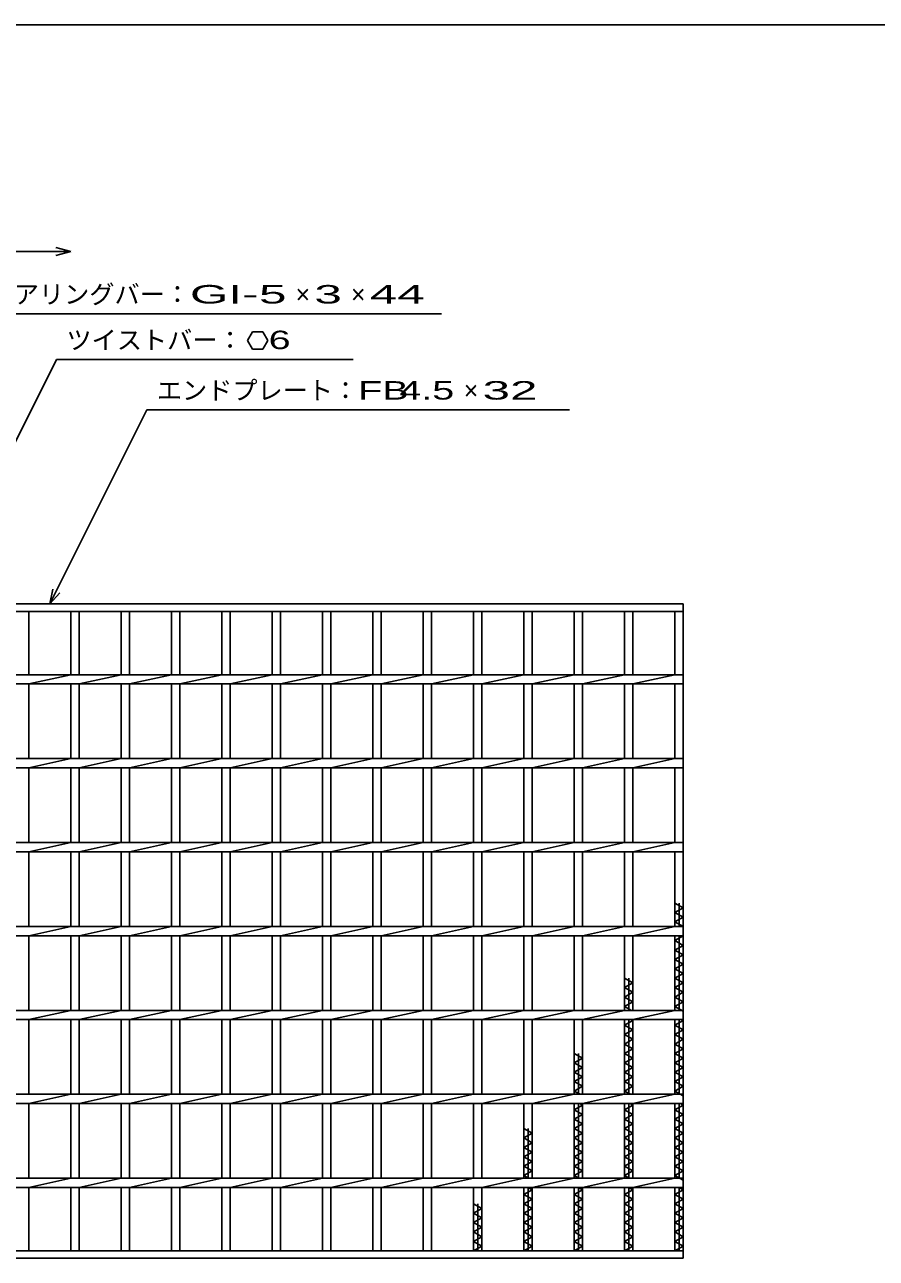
# Model space of a CAD drawing. Units: millimetres, scale not verified. Extents: x -1092 to 1039, y -770 to 632.
# Drawn here: x -644 to -136, y -103 to 632 of the extents above; entities that cross this region are included whole.
import ezdxf
from ezdxf.enums import TextEntityAlignment as Align

# ---------------------------------------------------------------- set-up
doc = ezdxf.new("R2010")
doc.units = ezdxf.units.MM
doc.header["$LTSCALE"] = 6
for name, color, linetype, lineweight in [('0_2', 150, 'Continuous', 25), ('16', 3, 'Continuous', 25), ('22', 4, 'Continuous', 25)]:
    doc.layers.add(name, color=color, linetype=linetype, lineweight=lineweight)
doc.styles.add('ベクトル', font='')
doc.styles.get('ベクトル').set_extended_font_data('ベクトル')

msp = doc.modelspace()

# ---------------------------------------------------------------- linework, layer by layer
at = {"layer": '0_2'}
msp.add_line((-1037.4, 632.1), (1038.6, 632.1), dxfattribs=at)
at = {"layer": '16'}
for p, q in [((-856, 287), (-251, 287)), ((-251, 287), (-251, 282.5)), ((-251, 282.5), (-856, 282.5)), ((-646, 282.5), (-641, 282.5)), ((-641, 244.75), (-641, 282.5)), ((-616, 244.75), (-616, 282.5)), ((-616, 282.5), (-611, 282.5)), ((-611, 244.75), (-611, 282.5)), ((-586, 244.75), (-586, 282.5)), ((-586, 282.5), (-581, 282.5)), ((-581, 244.75), (-581, 282.5)), ((-556, 244.75), (-556, 282.5)), ((-556, 282.5), (-551, 282.5)), ((-551, 244.75), (-551, 282.5)), ((-526, 244.75), (-526, 282.5)), ((-526, 282.5), (-521, 282.5)), ((-521, 244.75), (-521, 282.5)), ((-496, 244.75), (-496, 282.5)), ((-496, 282.5), (-491, 282.5)), ((-491, 244.75), (-491, 282.5)), ((-466, 244.75), (-466, 282.5)), ((-466, 282.5), (-461, 282.5)), ((-461, 244.75), (-461, 282.5)), ((-436, 244.75), (-436, 282.5)), ((-436, 282.5), (-431, 282.5)), ((-431, 244.75), (-431, 282.5)), ((-406, 244.75), (-406, 282.5)), ((-406, 282.5), (-401, 282.5)), ((-401, 244.75), (-401, 282.5)), ((-376, 244.75), (-376, 282.5)), ((-376, 282.5), (-371, 282.5)), ((-371, 244.75), (-371, 282.5)), ((-346, 244.75), (-346, 282.5)), ((-346, 282.5), (-341, 282.5)), ((-341, 244.75), (-341, 282.5)), ((-316, 244.75), (-316, 282.5)), ((-316, 282.5), (-311, 282.5)), ((-311, 244.75), (-311, 282.5)), ((-286, 244.75), (-286, 282.5)), ((-286, 282.5), (-281, 282.5)), ((-281, 244.75), (-281, 282.5)), ((-256, 244.75), (-256, 282.5)), ((-256, 282.5), (-251, 282.5)), ((-251, -98.5), (-251, 282.5)), ((-856, 244.75), (-251, 244.75)), ((-641, 239.25), (-616, 244.75)), ((-611, 239.25), (-586, 244.75)), ((-581, 239.25), (-556, 244.75)), ((-551, 239.25), (-526, 244.75)), ((-521, 239.25), (-496, 244.75)), ((-491, 239.25), (-466, 244.75)), ((-461, 239.25), (-436, 244.75)), ((-431, 239.25), (-406, 244.75)), ((-401, 239.25), (-376, 244.75)), ((-371, 239.25), (-346, 244.75)), ((-341, 239.25), (-316, 244.75)), ((-311, 239.25), (-286, 244.75)), ((-281, 239.25), (-256, 244.75)), ((-251, 239.25), (-251, 244.75)), ((-856, 239.25), (-251, 239.25)), ((-641, 194.75), (-641, 239.25)), ((-616, 194.75), (-616, 239.25)), ((-611, 194.75), (-611, 239.25)), ((-586, 194.75), (-586, 239.25)), ((-581, 194.75), (-581, 239.25)), ((-556, 194.75), (-556, 239.25)), ((-551, 194.75), (-551, 239.25)), ((-526, 194.75), (-526, 239.25)), ((-521, 194.75), (-521, 239.25)), ((-496, 194.75), (-496, 239.25)), ((-491, 194.75), (-491, 239.25)), ((-466, 194.75), (-466, 239.25)), ((-461, 194.75), (-461, 239.25)), ((-436, 194.75), (-436, 239.25)), ((-431, 194.75), (-431, 239.25)), ((-406, 194.75), (-406, 239.25)), ((-401, 194.75), (-401, 239.25)), ((-376, 194.75), (-376, 239.25)), ((-371, 194.75), (-371, 239.25)), ((-346, 194.75), (-346, 239.25)), ((-341, 194.75), (-341, 239.25)), ((-316, 194.75), (-316, 239.25)), ((-311, 194.75), (-311, 239.25)), ((-286, 194.75), (-286, 239.25)), ((-281, 194.75), (-281, 239.25)), ((-256, 194.75), (-256, 239.25)), ((-856, 194.75), (-251, 194.75)), ((-641, 189.25), (-616, 194.75)), ((-611, 189.25), (-586, 194.75)), ((-581, 189.25), (-556, 194.75)), ((-551, 189.25), (-526, 194.75)), ((-521, 189.25), (-496, 194.75)), ((-491, 189.25), (-466, 194.75)), ((-461, 189.25), (-436, 194.75)), ((-431, 189.25), (-406, 194.75)), ((-401, 189.25), (-376, 194.75)), ((-371, 189.25), (-346, 194.75)), ((-341, 189.25), (-316, 194.75)), ((-311, 189.25), (-286, 194.75)), ((-281, 189.25), (-256, 194.75)), ((-251, 189.25), (-251, 194.75)), ((-856, 189.25), (-251, 189.25)), ((-641, 144.75), (-641, 189.25)), ((-616, 144.75), (-616, 189.25)), ((-611, 144.75), (-611, 189.25)), ((-586, 144.75), (-586, 189.25)), ((-581, 144.75), (-581, 189.25)), ((-556, 144.75), (-556, 189.25)), ((-551, 144.75), (-551, 189.25)), ((-526, 144.75), (-526, 189.25)), ((-521, 144.75), (-521, 189.25)), ((-496, 144.75), (-496, 189.25)), ((-491, 144.75), (-491, 189.25)), ((-466, 144.75), (-466, 189.25)), ((-461, 144.75), (-461, 189.25)), ((-436, 144.75), (-436, 189.25)), ((-431, 144.75), (-431, 189.25)), ((-406, 144.75), (-406, 189.25)), ((-401, 144.75), (-401, 189.25)), ((-376, 144.75), (-376, 189.25)), ((-371, 144.75), (-371, 189.25)), ((-346, 144.75), (-346, 189.25)), ((-341, 144.75), (-341, 189.25)), ((-316, 144.75), (-316, 189.25)), ((-311, 144.75), (-311, 189.25)), ((-286, 144.75), (-286, 189.25)), ((-281, 144.75), (-281, 189.25)), ((-256, 144.75), (-256, 189.25)), ((-856, 144.75), (-251, 144.75)), ((-641, 139.25), (-616, 144.75)), ((-611, 139.25), (-586, 144.75)), ((-581, 139.25), (-556, 144.75)), ((-551, 139.25), (-526, 144.75)), ((-521, 139.25), (-496, 144.75)), ((-491, 139.25), (-466, 144.75)), ((-461, 139.25), (-436, 144.75)), ((-431, 139.25), (-406, 144.75)), ((-401, 139.25), (-376, 144.75)), ((-371, 139.25), (-346, 144.75)), ((-341, 139.25), (-316, 144.75)), ((-311, 139.25), (-286, 144.75)), ((-281, 139.25), (-256, 144.75)), ((-251, 139.25), (-251, 144.75)), ((-856, 139.25), (-251, 139.25)), ((-641, 94.75), (-641, 139.25)), ((-616, 94.75), (-616, 139.25)), ((-611, 94.75), (-611, 139.25)), ((-586, 94.75), (-586, 139.25)), ((-581, 94.75), (-581, 139.25)), ((-556, 94.75), (-556, 139.25)), ((-551, 94.75), (-551, 139.25)), ((-526, 94.75), (-526, 139.25)), ((-521, 94.75), (-521, 139.25)), ((-496, 94.75), (-496, 139.25)), ((-491, 94.75), (-491, 139.25)), ((-466, 94.75), (-466, 139.25)), ((-461, 94.75), (-461, 139.25)), ((-436, 94.75), (-436, 139.25)), ((-431, 94.75), (-431, 139.25)), ((-406, 94.75), (-406, 139.25)), ((-401, 94.75), (-401, 139.25)), ((-376, 94.75), (-376, 139.25)), ((-371, 94.75), (-371, 139.25)), ((-346, 94.75), (-346, 139.25)), ((-341, 94.75), (-341, 139.25)), ((-316, 94.75), (-316, 139.25)), ((-311, 94.75), (-311, 139.25)), ((-286, 94.75), (-286, 139.25)), ((-281, 94.75), (-281, 139.25)), ((-256, 94.75), (-256, 139.25)), ((-251, 105.9), (-256, 108.7)), ((-256, 103.1), (-251, 105.9)), ((-251, 100.3), (-256, 103.1)), ((-253.5, 94.75), (-253.5, 108.7)), ((-256, 97.5), (-251, 100.3)), ((-251, 94.7), (-256, 97.5)), ((-856, 94.75), (-251, 94.75)), ((-856, 89.25), (-251, 89.25)), ((-641, 89.25), (-616, 94.75)), ((-641, 44.75), (-641, 89.25)), ((-616, 44.75), (-616, 89.25)), ((-611, 89.25), (-586, 94.75)), ((-611, 44.75), (-611, 89.25)), ((-586, 44.75), (-586, 89.25)), ((-581, 89.25), (-556, 94.75)), ((-581, 44.75), (-581, 89.25)), ((-556, 44.75), (-556, 89.25)), ((-551, 89.25), (-526, 94.75)), ((-551, 44.75), (-551, 89.25)), ((-526, 44.75), (-526, 89.25)), ((-521, 89.25), (-496, 94.75)), ((-521, 44.75), (-521, 89.25)), ((-496, 44.75), (-496, 89.25)), ((-491, 89.25), (-466, 94.75)), ((-491, 44.75), (-491, 89.25)), ((-466, 44.75), (-466, 89.25)), ((-461, 89.25), (-436, 94.75)), ((-461, 44.75), (-461, 89.25)), ((-436, 44.75), (-436, 89.25)), ((-431, 89.25), (-406, 94.75)), ((-431, 44.75), (-431, 89.25)), ((-406, 44.75), (-406, 89.25)), ((-401, 89.25), (-376, 94.75)), ((-401, 44.75), (-401, 89.25)), ((-376, 44.75), (-376, 89.25)), ((-371, 89.25), (-346, 94.75)), ((-371, 44.75), (-371, 89.25)), ((-346, 44.75), (-346, 89.25)), ((-341, 89.25), (-316, 94.75)), ((-341, 44.75), (-341, 89.25)), ((-316, 44.75), (-316, 89.25)), ((-311, 89.25), (-286, 94.75)), ((-311, 44.75), (-311, 89.25)), ((-286, 44.75), (-286, 89.25)), ((-281, 89.25), (-256, 94.75)), ((-281, 44.75), (-281, 89.25)), ((-256, 44.75), (-256, 89.25)), ((-256, 86.3), (-251, 89.1)), ((-253.5, 44.75), (-253.5, 89.25)), ((-251, 89.1), (-251.268, 89.25)), ((-251, 89.25), (-251, 94.75)), ((-251, 83.5), (-256, 86.3)), ((-256, 80.7), (-251, 83.5)), ((-251, 77.9), (-256, 80.7)), ((-256, 75.1), (-251, 77.9)), ((-251, 72.3), (-256, 75.1)), ((-256, 69.5), (-251, 72.3)), ((-251, 66.7), (-256, 69.5)), ((-256, 63.9), (-251, 66.7)), ((-281, 61.1), (-286, 63.9)), ((-286, 58.3), (-281, 61.1)), ((-283.5, 44.75), (-283.5, 63.9)), ((-251, 61.1), (-256, 63.9)), ((-256, 58.3), (-251, 61.1)), ((-281, 55.5), (-286, 58.3)), ((-286, 52.7), (-281, 55.5)), ((-281, 49.9), (-286, 52.7)), ((-251, 55.5), (-256, 58.3)), ((-256, 52.7), (-251, 55.5)), ((-251, 49.9), (-256, 52.7)), ((-856, 44.75), (-251, 44.75)), ((-641, 39.25), (-616, 44.75)), ((-611, 39.25), (-586, 44.75)), ((-581, 39.25), (-556, 44.75)), ((-551, 39.25), (-526, 44.75)), ((-521, 39.25), (-496, 44.75)), ((-491, 39.25), (-466, 44.75)), ((-461, 39.25), (-436, 44.75)), ((-431, 39.25), (-406, 44.75)), ((-401, 39.25), (-376, 44.75)), ((-371, 39.25), (-346, 44.75)), ((-341, 39.25), (-316, 44.75)), ((-311, 39.25), (-286, 44.75)), ((-286, 47.1), (-281, 49.9)), ((-281.804, 44.75), (-286, 47.1)), ((-281, 39.25), (-256, 44.75)), ((-256, 47.1), (-251, 49.9)), ((-251, 44.3), (-256, 47.1)), ((-251, 39.25), (-251, 44.75)), ((-856, 39.25), (-251, 39.25)), ((-641, -5.25), (-641, 39.25)), ((-616, -5.25), (-616, 39.25)), ((-611, -5.25), (-611, 39.25)), ((-586, -5.25), (-586, 39.25)), ((-581, -5.25), (-581, 39.25)), ((-556, -5.25), (-556, 39.25)), ((-551, -5.25), (-551, 39.25)), ((-526, -5.25), (-526, 39.25)), ((-521, -5.25), (-521, 39.25)), ((-496, -5.25), (-496, 39.25)), ((-491, -5.25), (-491, 39.25)), ((-466, -5.25), (-466, 39.25)), ((-461, -5.25), (-461, 39.25)), ((-436, -5.25), (-436, 39.25)), ((-431, -5.25), (-431, 39.25)), ((-406, -5.25), (-406, 39.25)), ((-401, -5.25), (-401, 39.25)), ((-376, -5.25), (-376, 39.25)), ((-371, -5.25), (-371, 39.25)), ((-346, -5.25), (-346, 39.25)), ((-341, -5.25), (-341, 39.25)), ((-316, -5.25), (-316, 39.25)), ((-311, -5.25), (-311, 39.25)), ((-286, -5.25), (-286, 39.25)), ((-286, 35.9), (-281, 38.7)), ((-283.5, -5.25), (-283.5, 39.25)), ((-281, 38.7), (-281.982, 39.25)), ((-281, -5.25), (-281, 39.25)), ((-256, -5.25), (-256, 39.25)), ((-256, 35.9), (-251, 38.7)), ((-253.5, -5.25), (-253.5, 39.25)), ((-251, 38.7), (-251.982, 39.25)), ((-281, 33.1), (-286, 35.9)), ((-286, 30.3), (-281, 33.1)), ((-281, 27.5), (-286, 30.3)), ((-251, 33.1), (-256, 35.9)), ((-256, 30.3), (-251, 33.1)), ((-251, 27.5), (-256, 30.3)), ((-286, 24.7), (-281, 27.5)), ((-281, 21.9), (-286, 24.7)), ((-256, 24.7), (-251, 27.5)), ((-251, 21.9), (-256, 24.7)), ((-311, 16.3), (-316, 19.1)), ((-316, 13.5), (-311, 16.3)), ((-313.5, -5.25), (-313.5, 19.1)), ((-286, 19.1), (-281, 21.9)), ((-281, 16.3), (-286, 19.1)), ((-286, 13.5), (-281, 16.3)), ((-256, 19.1), (-251, 21.9)), ((-251, 16.3), (-256, 19.1)), ((-256, 13.5), (-251, 16.3)), ((-311, 10.7), (-316, 13.5)), ((-316, 7.9), (-311, 10.7)), ((-311, 5.1), (-316, 7.9)), ((-281, 10.7), (-286, 13.5)), ((-286, 7.9), (-281, 10.7)), ((-281, 5.1), (-286, 7.9)), ((-251, 10.7), (-256, 13.5)), ((-256, 7.9), (-251, 10.7)), ((-251, 5.1), (-256, 7.9)), ((-316, 2.3), (-311, 5.1)), ((-311, -0.5), (-316, 2.3)), ((-286, 2.3), (-281, 5.1)), ((-281, -0.5), (-286, 2.3)), ((-256, 2.3), (-251, 5.1)), ((-251, -0.5), (-256, 2.3)), ((-856, -5.25), (-251, -5.25)), ((-641, -10.75), (-616, -5.25)), ((-611, -10.75), (-586, -5.25)), ((-581, -10.75), (-556, -5.25)), ((-551, -10.75), (-526, -5.25)), ((-521, -10.75), (-496, -5.25)), ((-491, -10.75), (-466, -5.25)), ((-461, -10.75), (-436, -5.25)), ((-431, -10.75), (-406, -5.25)), ((-401, -10.75), (-376, -5.25)), ((-371, -10.75), (-346, -5.25)), ((-341, -10.75), (-316, -5.25)), ((-316, -3.3), (-311, -0.5)), ((-312.518, -5.25), (-316, -3.3)), ((-311, -10.75), (-286, -5.25)), ((-286, -3.3), (-281, -0.5)), ((-282.518, -5.25), (-286, -3.3)), ((-281, -10.75), (-256, -5.25)), ((-256, -3.3), (-251, -0.5)), ((-251, -6.1), (-256, -3.3)), ((-251, -10.75), (-251, -5.25)), ((-856, -10.75), (-251, -10.75)), ((-641, -55.25), (-641, -10.75)), ((-616, -55.25), (-616, -10.75)), ((-611, -55.25), (-611, -10.75)), ((-586, -55.25), (-586, -10.75)), ((-581, -55.25), (-581, -10.75)), ((-556, -55.25), (-556, -10.75)), ((-551, -55.25), (-551, -10.75)), ((-526, -55.25), (-526, -10.75)), ((-521, -55.25), (-521, -10.75)), ((-496, -55.25), (-496, -10.75)), ((-491, -55.25), (-491, -10.75)), ((-466, -55.25), (-466, -10.75)), ((-461, -55.25), (-461, -10.75)), ((-436, -55.25), (-436, -10.75)), ((-431, -55.25), (-431, -10.75)), ((-406, -55.25), (-406, -10.75)), ((-401, -55.25), (-401, -10.75)), ((-376, -55.25), (-376, -10.75)), ((-371, -55.25), (-371, -10.75)), ((-346, -55.25), (-346, -10.75)), ((-341, -55.25), (-341, -10.75)), ((-316, -55.25), (-316, -10.75)), ((-316, -14.5), (-311, -11.7)), ((-311, -17.3), (-316, -14.5)), ((-313.5, -55.25), (-313.5, -10.75)), ((-311, -11.7), (-312.696, -10.75)), ((-311, -55.25), (-311, -10.75)), ((-286, -55.25), (-286, -10.75)), ((-286, -14.5), (-281, -11.7)), ((-281, -17.3), (-286, -14.5)), ((-283.5, -55.25), (-283.5, -10.75)), ((-281, -11.7), (-282.696, -10.75)), ((-281, -55.25), (-281, -10.75)), ((-256, -55.25), (-256, -10.75)), ((-256, -14.5), (-251, -11.7)), ((-251, -17.3), (-256, -14.5)), ((-253.5, -55.25), (-253.5, -10.75)), ((-251, -11.7), (-252.696, -10.75)), ((-316, -20.1), (-311, -17.3)), ((-311, -22.9), (-316, -20.1)), ((-286, -20.1), (-281, -17.3)), ((-281, -22.9), (-286, -20.1)), ((-256, -20.1), (-251, -17.3)), ((-251, -22.9), (-256, -20.1)), ((-341, -28.5), (-346, -25.7)), ((-346, -31.3), (-341, -28.5)), ((-343.5, -55.25), (-343.5, -25.7)), ((-316, -25.7), (-311, -22.9)), ((-311, -28.5), (-316, -25.7)), ((-316, -31.3), (-311, -28.5)), ((-286, -25.7), (-281, -22.9)), ((-281, -28.5), (-286, -25.7)), ((-286, -31.3), (-281, -28.5)), ((-256, -25.7), (-251, -22.9)), ((-251, -28.5), (-256, -25.7)), ((-256, -31.3), (-251, -28.5)), ((-341, -34.1), (-346, -31.3)), ((-346, -36.9), (-341, -34.1)), ((-311, -34.1), (-316, -31.3)), ((-316, -36.9), (-311, -34.1)), ((-281, -34.1), (-286, -31.3)), ((-286, -36.9), (-281, -34.1)), ((-251, -34.1), (-256, -31.3)), ((-256, -36.9), (-251, -34.1)), ((-341, -39.7), (-346, -36.9)), ((-346, -42.5), (-341, -39.7)), ((-341, -45.3), (-346, -42.5)), ((-311, -39.7), (-316, -36.9)), ((-316, -42.5), (-311, -39.7)), ((-311, -45.3), (-316, -42.5)), ((-281, -39.7), (-286, -36.9)), ((-286, -42.5), (-281, -39.7)), ((-281, -45.3), (-286, -42.5)), ((-251, -39.7), (-256, -36.9)), ((-256, -42.5), (-251, -39.7)), ((-251, -45.3), (-256, -42.5)), ((-346, -48.1), (-341, -45.3)), ((-341, -50.9), (-346, -48.1)), ((-346, -53.7), (-341, -50.9)), ((-316, -48.1), (-311, -45.3)), ((-311, -50.9), (-316, -48.1)), ((-316, -53.7), (-311, -50.9)), ((-286, -48.1), (-281, -45.3)), ((-281, -50.9), (-286, -48.1)), ((-286, -53.7), (-281, -50.9)), ((-256, -48.1), (-251, -45.3)), ((-251, -50.9), (-256, -48.1)), ((-256, -53.7), (-251, -50.9)), ((-856, -55.25), (-251, -55.25)), ((-641, -60.75), (-616, -55.25)), ((-611, -60.75), (-586, -55.25)), ((-581, -60.75), (-556, -55.25)), ((-551, -60.75), (-526, -55.25)), ((-521, -60.75), (-496, -55.25)), ((-491, -60.75), (-466, -55.25)), ((-461, -60.75), (-436, -55.25)), ((-431, -60.75), (-406, -55.25)), ((-401, -60.75), (-376, -55.25)), ((-371, -60.75), (-346, -55.25)), ((-343.232, -55.25), (-346, -53.7)), ((-341, -60.75), (-316, -55.25)), ((-313.232, -55.25), (-316, -53.7)), ((-311, -60.75), (-286, -55.25)), ((-283.232, -55.25), (-286, -53.7)), ((-281, -60.75), (-256, -55.25)), ((-251, -56.5), (-256, -53.7)), ((-251, -60.75), (-251, -55.25)), ((-856, -60.75), (-251, -60.75)), ((-641, -98.5), (-641, -60.75)), ((-616, -98.5), (-616, -60.75)), ((-611, -98.5), (-611, -60.75)), ((-586, -98.5), (-586, -60.75)), ((-581, -98.5), (-581, -60.75)), ((-556, -98.5), (-556, -60.75)), ((-551, -98.5), (-551, -60.75)), ((-526, -98.5), (-526, -60.75)), ((-521, -98.5), (-521, -60.75)), ((-496, -98.5), (-496, -60.75)), ((-491, -98.5), (-491, -60.75)), ((-466, -98.5), (-466, -60.75)), ((-461, -98.5), (-461, -60.75)), ((-436, -98.5), (-436, -60.75)), ((-431, -98.5), (-431, -60.75)), ((-406, -98.5), (-406, -60.75)), ((-401, -98.5), (-401, -60.75)), ((-376, -98.5), (-376, -60.75)), ((-371, -98.5), (-371, -60.75)), ((-346, -98.5), (-346, -60.75)), ((-346, -64.9), (-341, -62.1)), ((-341, -67.7), (-346, -64.9)), ((-343.5, -98.5), (-343.5, -60.75)), ((-341, -62.1), (-343.411, -60.75)), ((-341, -98.5), (-341, -60.75)), ((-316, -98.5), (-316, -60.75)), ((-316, -64.9), (-311, -62.1)), ((-311, -67.7), (-316, -64.9)), ((-313.5, -98.5), (-313.5, -60.75)), ((-311, -62.1), (-313.411, -60.75)), ((-311, -98.5), (-311, -60.75)), ((-286, -98.5), (-286, -60.75)), ((-286, -64.9), (-281, -62.1)), ((-281, -67.7), (-286, -64.9)), ((-283.5, -98.5), (-283.5, -60.75)), ((-281, -62.1), (-283.411, -60.75)), ((-281, -98.5), (-281, -60.75)), ((-256, -98.5), (-256, -60.75)), ((-256, -64.9), (-251, -62.1)), ((-251, -67.7), (-256, -64.9)), ((-253.5, -98.5), (-253.5, -60.75)), ((-251, -62.1), (-253.411, -60.75)), ((-371, -73.3), (-376, -70.5)), ((-376, -76.1), (-371, -73.3)), ((-373.5, -98.5), (-373.5, -70.5)), ((-346, -70.5), (-341, -67.7)), ((-341, -73.3), (-346, -70.5)), ((-346, -76.1), (-341, -73.3)), ((-316, -70.5), (-311, -67.7)), ((-311, -73.3), (-316, -70.5)), ((-316, -76.1), (-311, -73.3)), ((-286, -70.5), (-281, -67.7)), ((-281, -73.3), (-286, -70.5)), ((-286, -76.1), (-281, -73.3)), ((-256, -70.5), (-251, -67.7)), ((-251, -73.3), (-256, -70.5)), ((-256, -76.1), (-251, -73.3)), ((-371, -78.9), (-376, -76.1)), ((-376, -81.7), (-371, -78.9)), ((-341, -78.9), (-346, -76.1)), ((-346, -81.7), (-341, -78.9)), ((-311, -78.9), (-316, -76.1)), ((-316, -81.7), (-311, -78.9)), ((-281, -78.9), (-286, -76.1)), ((-286, -81.7), (-281, -78.9)), ((-251, -78.9), (-256, -76.1)), ((-256, -81.7), (-251, -78.9)), ((-371, -84.5), (-376, -81.7)), ((-376, -87.3), (-371, -84.5)), ((-371, -90.1), (-376, -87.3)), ((-341, -84.5), (-346, -81.7)), ((-346, -87.3), (-341, -84.5)), ((-341, -90.1), (-346, -87.3)), ((-311, -84.5), (-316, -81.7)), ((-316, -87.3), (-311, -84.5)), ((-311, -90.1), (-316, -87.3)), ((-281, -84.5), (-286, -81.7)), ((-286, -87.3), (-281, -84.5)), ((-281, -90.1), (-286, -87.3)), ((-251, -84.5), (-256, -81.7)), ((-256, -87.3), (-251, -84.5)), ((-251, -90.1), (-256, -87.3)), ((-376, -92.9), (-371, -90.1)), ((-371, -95.7), (-376, -92.9)), ((-346, -92.9), (-341, -90.1)), ((-341, -95.7), (-346, -92.9)), ((-316, -92.9), (-311, -90.1)), ((-311, -95.7), (-316, -92.9)), ((-286, -92.9), (-281, -90.1)), ((-281, -95.7), (-286, -92.9)), ((-256, -92.9), (-251, -90.1)), ((-251, -95.7), (-256, -92.9)), ((-856, -98.5), (-251, -98.5)), ((-646, -98.5), (-641, -98.5)), ((-616, -98.5), (-611, -98.5)), ((-586, -98.5), (-581, -98.5)), ((-556, -98.5), (-551, -98.5)), ((-526, -98.5), (-521, -98.5)), ((-496, -98.5), (-491, -98.5)), ((-466, -98.5), (-461, -98.5)), ((-436, -98.5), (-431, -98.5)), ((-406, -98.5), (-401, -98.5)), ((-376, -98.5), (-371, -95.7)), ((-376, -98.5), (-371, -98.5)), ((-346, -98.5), (-341, -95.7)), ((-346, -98.5), (-341, -98.5)), ((-316, -98.5), (-311, -95.7)), ((-316, -98.5), (-311, -98.5)), ((-286, -98.5), (-281, -95.7)), ((-286, -98.5), (-281, -98.5)), ((-256, -98.5), (-251, -95.7)), ((-256, -98.5), (-251, -98.5)), ((-251, -98.5), (-251, -103)), ((-251, -103), (-856, -103))]:
    msp.add_line(p, q, dxfattribs=at)
at = {"layer": '22'}
for p, q in [((-796, 497), (-616, 497)), ((-616, 497), (-625, 499.4)), ((-625, 494.6), (-616, 497)), ((-671, 459.75), (-395, 459.75)), ((-507.625, 449.159), (-510.625, 443.963)), ((-501.625, 449.159), (-507.625, 449.159)), ((-498.625, 443.9), (-501.625, 449.159)), ((-510.625, 443.963), (-507.625, 438.767)), ((-501.625, 438.767), (-498.625, 443.963)), ((-507.625, 438.767), (-501.625, 438.767)), ((-718.5, 244.75), (-624.625, 432.5)), ((-624.625, 432.5), (-447.625, 432.5)), ((-628.5, 287), (-570.75, 402.5)), ((-570.75, 402.5), (-318.75, 402.5)), ((-628.5, 287), (-626.7, 295.76)), ((-628.5, 287), (-622.5, 293.6))]:
    msp.add_line(p, q, dxfattribs=at)

# ---------------------------------------------------------------- texts
at = {"layer": '22', "color": 2, "style": 'ベクトル'}
for s, p in [('ベアリングバー：', (-665, 471.45)), ('×', (-482, 471.45)), ('×', (-449, 471.45)), ('ツイストバー：', (-618.625, 444.2)), ('エンドプレート：', (-564.75, 414.2)), ('×', (-381.75, 414.2))]:
    msp.add_text(s, height=11, dxfattribs=at).set_placement(p, align=Align.MIDDLE_LEFT)
for s, width, p in [('GI-', 2, (-545, 471.45)), (' 5 ', 2, (-512, 471.45)), (' 3 ', 2, (-479, 471.45)), (' 44 ', 2, (-446, 471.45)), (' 6', 1.6, (-504.625, 444.263)), ('FB', 1.6, (-444.75, 414.2)), (' 4.5 ', 1.6, (-426.75, 414.2)), (' 32 ', 2, (-378.75, 414.2))]:
    msp.add_text(s, height=11, dxfattribs=dict(at, width=width)).set_placement(p, align=Align.MIDDLE_LEFT)

doc.saveas('drawing.dxf')
